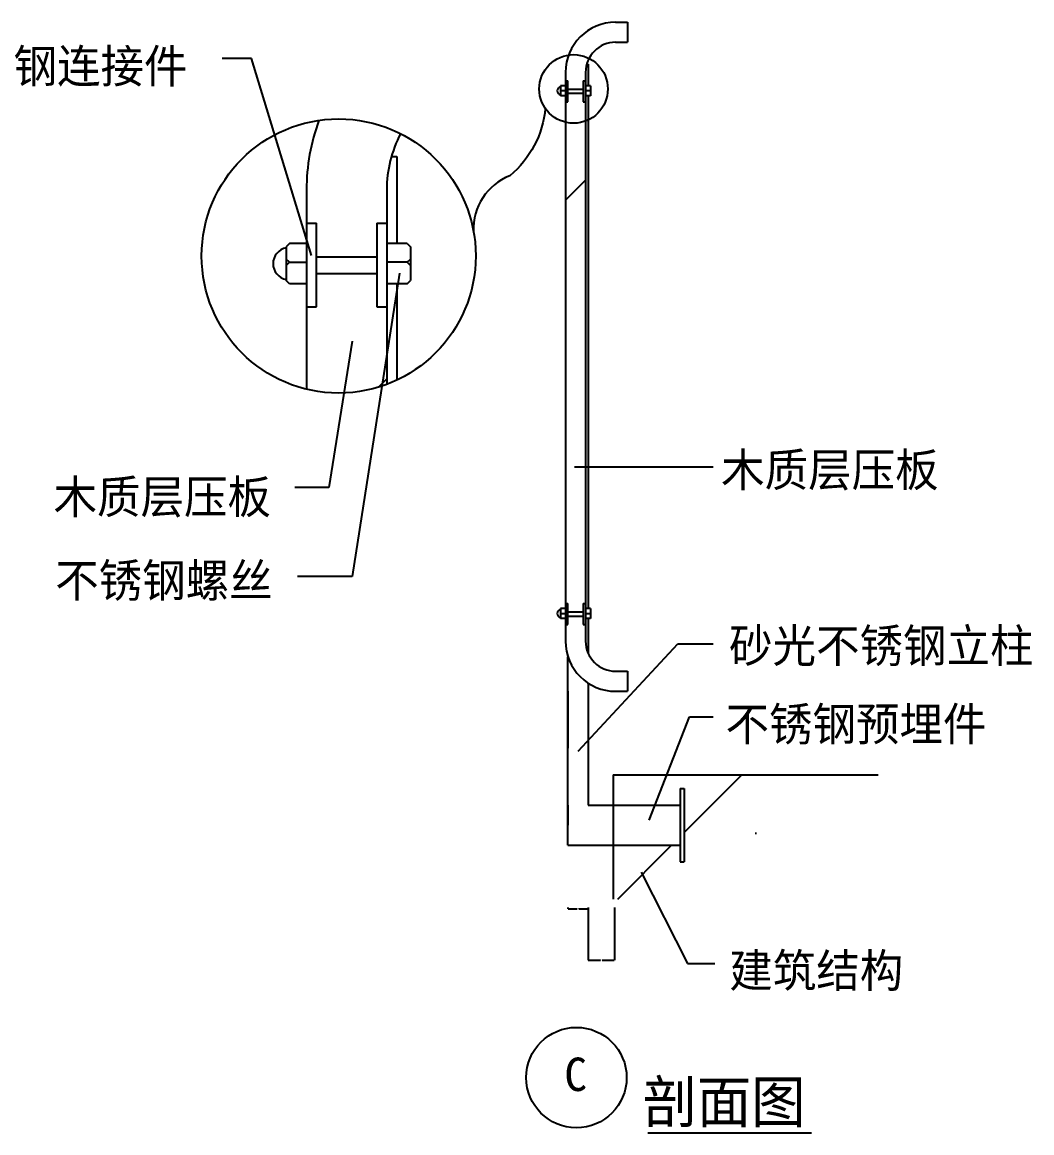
# Model space of a CAD drawing. Header units: metres. Extents: x -1 to 3533, y 0 to 1442.
# Drawn here: x 2326 to 3533, y 65 to 1392 of the extents above; entities that cross this region are included whole.
import ezdxf

# ---------------------------------------------------------------- set-up
doc = ezdxf.new("R2010")
doc.units = ezdxf.units.M
for name, color, linetype in [('2', 2, 'Continuous'), ('3', 3, 'Continuous'), ('4', 4, 'Continuous'), ('7', 7, 'Continuous'), ('BH', 3, 'Continuous'), ('DIM', 3, 'Continuous'), ('TEXT', 3, 'Continuous')]:
    doc.layers.add(name, color=color, linetype=linetype)
doc.dimstyles.get("Standard").update_dxf_attribs({"dimtxt": 2.5, "dimasz": 2.5, "dimexe": 1.25, "dimexo": 0.625, "dimtad": 1, "dimcen": 2.5, "dimazin": 3, "dimtfac": 1, "dimtmove": 0, "dimatfit": 3})

# ---------------------------------------------------------------- blocks, each defined once
blk = doc.blocks.new('*D19')
for p, q in [((2978.76, 334.14), (2978.76, 332.62)), ((2979.01, 332.62), (2989.76, 332.62)), ((2991.76, 332.62), (3002.51, 332.62)), ((3002.76, 334.14), (3002.76, 332.62))]:
    blk.add_line(p, q)
at = {"layer": 'Defpoints'}
for p in [(2978.76, 334.14), (2978.76, 332.62), (3002.76, 334.14)]:
    blk.add_point(p, dxfattribs=at)
at = {"layer": 'DIM', "insert": (2990.76, 332.62), "char_height": 1, "attachment_point": 5}
blk.add_mtext('24', dxfattribs=at)
blk = doc.blocks.new('*D20')
for p, q in [((3002.76, 334.14), (3002.76, 271.06)), ((3034.22, 334.14), (3034.22, 271.06)), ((3003.01, 271.06), (3017.49, 271.06)), ((3019.49, 271.06), (3033.97, 271.06))]:
    blk.add_line(p, q)
at = {"layer": 'Defpoints'}
for p in [(3002.76, 334.14), (3034.22, 334.14), (3002.76, 271.06)]:
    blk.add_point(p, dxfattribs=at)
at = {"layer": 'DIM', "insert": (3018.49, 271.06), "char_height": 1, "attachment_point": 5}
blk.add_mtext('30', dxfattribs=at)
blk = doc.blocks.new('*D22')
for p, q in [((2978.76, 592.5), (2978.76, 524.5)), ((2978.51, 524.5), (2978.26, 524.5)), ((2978.76, 456.5), (2978.76, 524.5)), ((2978.76, 524.5), (2978.76, 524.5)), ((2979.01, 524.5), (2979.26, 524.5))]:
    blk.add_line(p, q)
at = {"layer": 'Defpoints'}
for p in [(2978.76, 592.5), (2978.76, 524.5), (2978.76, 456.5)]:
    blk.add_point(p, dxfattribs=at)
at = {"layer": 'DIM', "insert": (2978.76, 525.625), "char_height": 1, "attachment_point": 5}
blk.add_mtext('136', dxfattribs=at)
blk = doc.blocks.new('*D23')
for p, q in [((2978.76, 456.5), (2978.76, 432.5)), ((2978.51, 432.5), (2978.26, 432.5)), ((2978.76, 408.5), (2978.76, 432.5)), ((2978.76, 432.5), (2978.76, 432.5)), ((2979.01, 432.5), (2979.26, 432.5))]:
    blk.add_line(p, q)
at = {"layer": 'Defpoints'}
for p in [(2978.76, 456.5), (2978.76, 432.5), (2978.76, 408.5)]:
    blk.add_point(p, dxfattribs=at)
at = {"layer": 'DIM', "insert": (2978.76, 433.625), "char_height": 1, "attachment_point": 5}
blk.add_mtext('48', dxfattribs=at)

msp = doc.modelspace()

# ---------------------------------------------------------------- hatches: boundary and pattern name
at = {"layer": 'BH'}
h = msp.add_hatch(dxfattribs=at)
h.set_pattern_fill('ANSI36', scale=100)
h.paths.add_polyline_path([(3035.76, 1368.5), (3049.76, 1368.5), (3049.76, 1392.5), (3035.76, 1392.5, 0.41), (2975.76, 1332.5), (2975.76, 1322.5), (2978.76, 1322.5), (2978.76, 1312.5), (2996.76, 1312.5), (2996.76, 1322.5), (2999.76, 1322.5), (2999.76, 1332.5, -0.41)])
h = msp.add_hatch(dxfattribs=at)
h.set_pattern_fill('ANSI36', scale=100)
h.paths.add_polyline_path([(2975.76, 697.5), (2978.76, 697.5), (2978.76, 687.5), (2996.76, 687.5), (2996.76, 697.5), (2999.76, 697.5), (2999.76, 1297.5), (2996.76, 1297.5), (2996.76, 1307.5), (2978.76, 1307.5), (2978.76, 1297.5), (2975.76, 1297.5)])
h = msp.add_hatch(dxfattribs=at)
h.set_pattern_fill('ANSI36', scale=100)
h.paths.add_polyline_path([(2666.05, 1192.11), (2666.05, 1152.11), (2678.05, 1152.11), (2678.05, 1112.11), (2750.05, 1112.11), (2750.05, 1152.11), (2762.05, 1152.11), (2762.05, 1192.11, -0.12), (2778.63, 1259.21, 0.15), (2680.88, 1275.17, 0.09)])
h.paths.add_polyline_path([(2666.05, 953.73, 0.15), (2762.05, 959.54), (2762.05, 1052.11), (2750.05, 1052.11), (2750.05, 1092.11), (2678.05, 1092.11), (2678.05, 1052.11), (2666.05, 1052.11)])
h = msp.add_hatch(dxfattribs=at)
h.set_pattern_fill('ANSI36', scale=100)
h.paths.add_polyline_path([(2999.76, 652.5), (2999.76, 672.5), (2996.76, 672.5), (2996.76, 682.5), (2978.76, 682.5), (2978.76, 672.5), (2975.76, 672.5), (2975.76, 652.5, 0.41), (3035.76, 592.5), (3049.76, 592.5), (3049.76, 616.5), (3035.76, 616.5, -0.41)])
h = msp.add_hatch(dxfattribs=at)
h.set_pattern_fill('ANSI31', scale=200)
h.paths.add_polyline_path([(3349.54, 492.5), (3032.76, 492.5), (3032.76, 456.5), (3112.76, 456.5), (3112.76, 476.5), (3117.76, 476.5), (3117.76, 388.5), (3112.76, 388.5), (3112.76, 408.5), (3032.76, 408.5), (3032.76, 344.1), (3349.54, 344.1)])
h = msp.add_hatch(dxfattribs=at)
h.set_pattern_fill('AR-CONC', scale=10)
h.paths.add_polyline_path([(3349.54, 492.5), (3032.76, 492.5), (3032.76, 456.5), (3112.76, 456.5), (3112.76, 476.5), (3117.76, 476.5), (3117.76, 388.5), (3112.76, 388.5), (3112.76, 408.5), (3032.76, 408.5), (3032.76, 344.1), (3349.54, 344.1)])

# ---------------------------------------------------------------- linework, layer by layer
at = {"layer": '2'}
for q in [(3349.54, 492.5), (3032.76, 344.1)]:
    msp.add_line((3032.76, 492.5), q, dxfattribs=at)
at = {"layer": '3'}
for p, q in [((2969.69, 1316.5), (2969.69, 1304.4)), ((2975.76, 1316.5), (2969.69, 1316.5)), ((3005.86, 1316.5), (2999.79, 1316.5)), ((3005.86, 1316.5), (3005.86, 1304.4)), ((2975.76, 1310.35), (2969.69, 1310.35)), ((2975.76, 1304.4), (2969.69, 1304.4)), ((2978.76, 1312.5), (2996.76, 1312.5)), ((2978.76, 1307.5), (2996.76, 1307.5)), ((3005.86, 1310.35), (2999.79, 1310.35)), ((3005.86, 1304.4), (2999.79, 1304.4)), ((2641.78, 1124.12), (2641.78, 1083.72)), ((2666.05, 1128.12), (2645.78, 1128.12)), ((2786.46, 1128.12), (2762.19, 1128.12)), ((2790.46, 1124.12), (2790.46, 1083.72)), ((2678.05, 1112.11), (2750.05, 1112.11)), ((2786.46, 1105.52), (2762.19, 1105.52)), ((2678.05, 1092.11), (2750.05, 1092.11)), ((2666.05, 1079.72), (2645.78, 1079.72)), ((2786.46, 1079.72), (2762.19, 1079.72)), ((2969.69, 691.5), (2969.69, 679.4)), ((2975.76, 691.5), (2969.69, 691.5)), ((3005.86, 691.5), (2999.79, 691.5)), ((3005.86, 691.5), (3005.86, 679.4)), ((2975.76, 685.35), (2969.69, 685.35)), ((2975.76, 679.4), (2969.69, 679.4)), ((3005.86, 685.35), (2999.79, 685.35)), ((3005.86, 679.4), (2999.79, 679.4)), ((3112.76, 476.5), (3112.76, 388.5)), ((3112.76, 476.5), (3117.76, 476.5)), ((3117.76, 476.5), (3117.76, 388.5)), ((3032.76, 456.5), (3112.76, 456.5)), ((3032.76, 408.5), (3112.76, 408.5)), ((3112.76, 388.5), (3117.76, 388.5))]:
    msp.add_line(p, q, dxfattribs=at)
for centre, radius in [((2985.39, 1312.73), 40.97), ((2704.57, 1113.01), 163.88)]:
    msp.add_circle(centre, radius, dxfattribs=at)
for centre, radius in [((2970.61, 1310.43), 4.85), ((2645.46, 1103.82), 19.39), ((2970.61, 685.43), 4.85)]:
    msp.add_arc(centre, radius, 100.96, 259.04, dxfattribs=at)
at = {"layer": '4'}
for p, q in [((3035.76, 1392.5), (3049.76, 1392.5)), ((3049.76, 1392.5), (3049.76, 1368.5)), ((3035.76, 1368.5), (3049.76, 1368.5)), ((2975.76, 1332.5), (2975.76, 652.5)), ((2999.76, 1332.5), (2999.76, 652.5)), ((2975.76, 1322.5), (2978.76, 1322.5)), ((2978.76, 1297.5), (2978.76, 1322.5)), ((2996.76, 1322.5), (2996.76, 1297.5)), ((2996.76, 1322.5), (2999.76, 1322.5)), ((2975.76, 1297.5), (2978.76, 1297.5)), ((2996.76, 1297.5), (2999.76, 1297.5)), ((2666.05, 1192.11), (2666.05, 953.73)), ((2762.05, 1192.11), (2762.05, 959.54)), ((2666.05, 1152.11), (2678.05, 1152.11)), ((2678.05, 1052.11), (2678.05, 1152.11)), ((2750.05, 1152.11), (2750.05, 1052.11)), ((2750.05, 1152.11), (2762.05, 1152.11)), ((2666.05, 1052.11), (2678.05, 1052.11)), ((2750.05, 1052.11), (2762.05, 1052.11)), ((2975.76, 697.5), (2978.76, 697.5)), ((2978.76, 672.5), (2978.76, 697.5)), ((2996.76, 697.5), (2996.76, 672.5)), ((2996.76, 697.5), (2999.76, 697.5)), ((2978.76, 687.5), (2996.76, 687.5)), ((2978.76, 682.5), (2996.76, 682.5)), ((2975.76, 672.5), (2978.76, 672.5)), ((2996.76, 672.5), (2999.76, 672.5)), ((3035.76, 616.5), (3049.76, 616.5)), ((3049.76, 616.5), (3049.76, 592.5)), ((3035.76, 592.5), (3049.76, 592.5))]:
    msp.add_line(p, q, dxfattribs=at)
for centre, radius, start, end in [((3035.76, 1332.5), 60, 90, 180), ((3035.76, 1332.5), 36, 90, 180), ((2906.05, 1192.11), 240, 159.75, 180), ((2906.05, 1192.11), 144, 152.23, 180), ((3035.76, 652.5), 60, 180, 270), ((3035.76, 652.5), 36, 180, 270)]:
    msp.add_arc(centre, radius, start, end, dxfattribs=at)
at = {"layer": '7'}
for p, q in [((3001.18, 1342.5), (3002.76, 1342.5)), ((3002.76, 1342.5), (3002.76, 1316.5)), ((3002.76, 1304.4), (3002.76, 691.5)), ((2767.71, 1232.11), (2774.05, 1232.11)), ((2774.05, 1232.11), (2774.05, 1128.12)), ((2645.78, 1128.12), (2641.78, 1124.12)), ((2786.46, 1128.12), (2790.46, 1124.12)), ((2645.78, 1105.52), (2641.78, 1109.11)), ((2645.78, 1105.52), (2641.78, 1101.52)), ((2645.78, 1105.52), (2666.05, 1105.52)), ((2786.46, 1105.52), (2790.46, 1109.11)), ((2786.46, 1105.52), (2790.46, 1101.52)), ((2645.78, 1079.72), (2641.78, 1083.72)), ((2774.05, 1079.72), (2774.05, 964.59)), ((2786.46, 1079.72), (2790.46, 1083.72)), ((3002.76, 679.4), (3002.76, 638.11)), ((2978.76, 408.5), (2978.76, 633.77)), ((3002.76, 602.39), (3002.76, 456.5)), ((3002.76, 456.5), (3032.76, 456.5)), ((2978.76, 408.5), (3032.76, 408.5))]:
    msp.add_line(p, q, dxfattribs=at)
at = {"layer": 'DIM'}
msp.add_lwpolyline([(2951.59, 1289.53, -0.2), (2909.14, 1208.88, 0.32), (2865.71, 1142.39, 0.9)], format="xyb", dxfattribs=at)
at = {"layer": 'TEXT'}
msp.add_line((3074.03, 64.69), (3269.95, 64.69), dxfattribs=at)
msp.add_circle((2988.84, 130.7), 60, dxfattribs=at)

# ---------------------------------------------------------------- texts
for s, height, p in [('砂光不锈钢连接件', 40, (2107.77, 1319.99)), ('木质层压板', 40, (3161.93, 837.36)), ('木质层压板', 40, (2363.58, 805.08)), ('不锈钢螺丝', 40, (2365.56, 705.12)), ('砂光不锈钢立柱', 40, (3171.4, 627.13)), ('不锈钢预埋件', 40, (3167.17, 533.34)), ('建筑结构', 40, (3171.65, 238.69)), ('C', 40, (2974.32, 114.61)), ('剖面图', 50, (3067.9, 76.65))]:
    msp.add_text(s, height=height, dxfattribs=at).set_placement(p)

# ---------------------------------------------------------------- dimensions: what is measured, and where the dimension line sits
at = {"layer": 'DIM'}
for base, p1, p2, text, picture, middle in [((2978.76, 524.5), (2978.76, 592.5), (2978.76, 456.5), '136', '*D22', (2978.76, 525.625)), ((2978.76, 432.5), (2978.76, 456.5), (2978.76, 408.5), '48', '*D23', (2978.76, 433.625)), ((2978.76, 332.62), (2978.76, 334.14), (3002.76, 334.14), '24', '*D19', (2990.76, 332.62)), ((3002.76, 271.06), (3002.76, 334.14), (3034.22, 334.14), '30', '*D20', (3018.49, 271.06))]:
    dim = msp.add_linear_dim(base=base, p1=p1, p2=p2, text=text, dimstyle='Standard', dxfattribs=at)
    dim.commit()
    dim.dimension.update_dxf_attribs({"geometry": picture, "text_midpoint": middle})

# ---------------------------------------------------------------- leaders
for points in [[(2672.07, 1113.6), (2600.38, 1349.25), (2565.32, 1349.25)], [(2777.08, 1092.37), (2720.79, 729.83), (2655.12, 729.83)], [(2720.79, 1011.11), (2692.64, 836.09), (2651.99, 836.09)], [(2986.49, 861.05), (3152.4, 861.05)], [(2990.95, 520.82), (3110.14, 649.11), (3152.4, 649.11)], [(3075.98, 438.58), (3124.04, 562.16), (3152.23, 562.16)], [(3066.43, 376.3), (3121.51, 266.97), (3154.29, 266.97)]]:
    msp.add_leader(points, dimstyle='Standard', dxfattribs=at)

doc.saveas('drawing.dxf')
